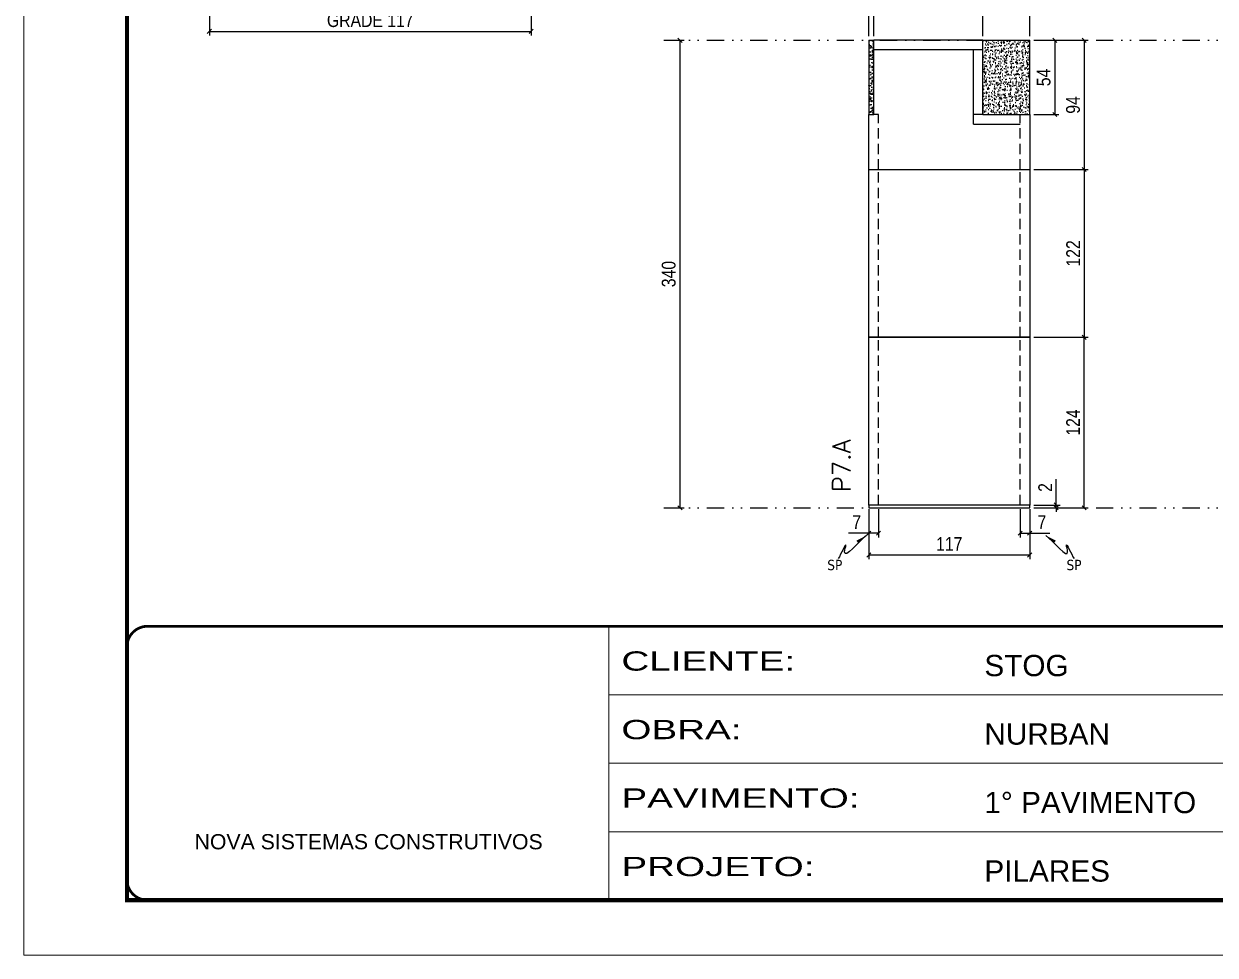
# Model space of a CAD drawing. Header units: millimetres. Extents: x 169816 to 178745, y 96537 to 113647.
# Drawn here: x 173000 to 173866, y 109171 to 109849 of the extents above; entities that cross this region are included whole.
import ezdxf

# ---------------------------------------------------------------- set-up
doc = ezdxf.new("R2010")
doc.units = ezdxf.units.MM
for name, pattern in [('CONTINUO', [0]), ('DASHED', [0.75, 0.5, -0.25]), ('DIVIDE2', [0.625, 0.25, -0.125, 0, -0.125, 0, -0.125]), ('HIDDEN', [0.375, 0.25, -0.125])]:
    doc.linetypes.add(name, pattern=pattern)
for name, color, linetype in [('COTA', 241, 'Continuous'), ('Cota Seção (2x)', 241, 'Continuous'), ('Nível', 160, 'Continuous'), ('Painéis', 200, 'Continuous'), ('SARR_2.2x7', 40, 'Continuous'), ('Sarrafo de Pressão', 42, 'HIDDEN'), ('texto', 7, 'Continuous')]:
    doc.layers.add(name, color=color, linetype=linetype)
for name, color, linetype, lineweight in [('Folhas', 255, 'Continuous', 9), ('SARRAFO DE PRESSAO', 251, 'DASHED', 9), ('Texto Seção', 7, 'Continuous', 15)]:
    doc.layers.add(name, color=color, linetype=linetype, lineweight=lineweight)
doc.styles.add('ARIAL', font='arial.ttf')
doc.styles.add('COTA TECNICA', font='techl___.ttf', dxfattribs={"height": 10})
doc.styles.add('COTA TECNICA 2X', font='techl___.ttf', dxfattribs={"height": 10})
doc.styles.add('COTA TECNICA-50', font='techl___.ttf', dxfattribs={"height": 10})
doc.styles.add('REGUA-120', font='ROMANS.shx', dxfattribs={"height": 15})
doc.styles.get("Standard").update_dxf_attribs({"font": 'arial.ttf'})
doc.styles.add('Tecnologia', font='')
doc.styles.get('Tecnologia').set_extended_font_data('Forgotten Futurist')
doc.dimstyles.new('COTA PAINEL-50', dxfattribs={"dimtxt": 10, "dimasz": 3, "dimexe": 3, "dimexo": 3, "dimgap": 3, "dimtad": 1, "dimdec": 1, "dimzin": 12, "dimdsep": 46, "dimtxsty": 'COTA TECNICA-50', "dimblk1": 'OBLIQUE', "dimblk2": 'OBLIQUE', "dimsah": 1, "dimcen": 0.9, "dimclrd": 4, "dimclre": 4, "dimclrt": 240, "dimadec": 1, "dimazin": 3, "dimtfac": 1, "dimtdec": 1, "dimtmove": 0, "dimatfit": 3, "dimfxl": 1, "dimtolj": 1, "dimtzin": 12, "dimarcsym": 0})
doc.dimstyles.new('PAINEL', dxfattribs={"dimtxt": 10, "dimasz": 3, "dimexe": 3, "dimexo": 3, "dimgap": 3, "dimtad": 1, "dimdec": 1, "dimzin": 12, "dimdsep": 46, "dimtxsty": 'COTA TECNICA', "dimblk1": 'OBLIQUE', "dimblk2": 'OBLIQUE', "dimsah": 1, "dimcen": 0.9, "dimclrd": 4, "dimclre": 4, "dimclrt": 240, "dimadec": 1, "dimazin": 3, "dimtfac": 1, "dimtdec": 1, "dimtmove": 0, "dimatfit": 3, "dimfxl": 1, "dimtolj": 1, "dimtzin": 12, "dimarcsym": 0})
doc.dimstyles.new('SECAO PILAR', dxfattribs={"dimtxt": 10, "dimasz": 3, "dimexe": 3, "dimexo": 3, "dimgap": 3, "dimtad": 1, "dimdec": 1, "dimlfac": 0.5, "dimzin": 12, "dimdsep": 46, "dimtxsty": 'COTA TECNICA 2X', "dimblk1": 'OBLIQUE', "dimblk2": 'OBLIQUE', "dimsah": 1, "dimcen": 0.9, "dimclrd": 256, "dimclre": 256, "dimclrt": 256, "dimadec": 1, "dimazin": 3, "dimtfac": 1, "dimtdec": 1, "dimtmove": 0, "dimatfit": 3, "dimfxl": 1, "dimtolj": 1, "dimtzin": 12, "dimarcsym": 0})
doc.dimstyles.get("Standard").update_dxf_attribs({"dimtxt": 0.18, "dimasz": 0.18, "dimexe": 0.18, "dimexo": 0.0625, "dimgap": 0.09, "dimtad": 0, "dimtih": 1, "dimtoh": 1, "dimdec": 4, "dimzin": 0, "dimdsep": 46, "dimtxsty": 'Standard', "dimcen": 0.09, "dimadec": 0, "dimazin": 0, "dimtfac": 1, "dimtdec": 4, "dimtofl": 0, "dimtmove": 0, "dimatfit": 3, "dimfxl": 1, "dimtolj": 1, "dimtzin": 0, "dimarcsym": 0})

# ---------------------------------------------------------------- blocks, each defined once
blk = doc.blocks.new('9999999999')
at = {"color": 30, "linetype": 'CONTINUO'}
for p, q in [((98564.56, 34230.21), (98564.56, 34429.45)), ((98564.56, 34379.64), (99583.98, 34379.64)), ((98564.56, 34329.83), (99487.98, 34329.83)), ((98564.56, 34280.02), (99487.98, 34280.02))]:
    blk.add_line(p, q, dxfattribs=at)
at = {"color": 30, "linetype": 'CONTINUO', "const_width": 2}
blk.add_lwpolyline([(99583.98, 34230.21), (99583.98, 34414.45, 0.414214), (99568.98, 34429.45), (98228.98, 34429.45, 0.414214), (98213.98, 34414.45), (98213.98, 34245.21, 0.414214), (98228.98, 34230.21), (99583.98, 34230.21)], format="xyb", dxfattribs=at)
at = {"layer": 'Folhas'}
blk.add_lwpolyline([(98138.98, 34190.21), (99623.98, 34190.21), (99623.98, 35240.21), (98138.98, 35240.21)], close=True, dxfattribs=at)
at = {"layer": 'Folhas', "color": 30, "const_width": 3}
blk.add_lwpolyline([(98213.98, 34230.21), (99583.98, 34230.21), (99583.98, 35200.21), (98213.98, 35200.21)], close=True, dxfattribs=at)
at = {"color": 7, "linetype": 'Continuous', "ltscale": 5, "style": 'ARIAL'}
for s, height, p in [('STOG', 15.483, (98837.68, 34393.13)), ('NURBAN', 15.483, (98837.68, 34343.32)), ('1° PAVIMENTO', 15.4829, (98837.68, 34293.51)), ('NOVA SISTEMAS CONSTRUTIVOS', 11.0592, (98263.19, 34267.21)), ('PILARES', 15.483, (98837.68, 34243.7))]:
    blk.add_text(s, height=height, dxfattribs=at).set_placement(p)
at = {"layer": 'Folhas', "color": 7, "style": 'Tecnologia', "width": 1.5}
for s, p in [('CLIENTE:', (98573.65, 34397.17)), ('OBRA:', (98573.65, 34347.31)), ('PAVIMENTO:', (98573.65, 34297.5)), ('PROJETO:', (98573.65, 34247.69))]:
    blk.add_text(s, height=14, dxfattribs=at).set_placement(p)
blk = doc.blocks.new('_Oblique')
at = {"color": 0, "linetype": 'ByBlock', "lineweight": -2}
blk.add_line((-0.5, -0.5), (0.5, 0.5), dxfattribs=at)
blk = doc.blocks.new('*D117')
at = {"layer": 'Cota Seção (2x)', "lineweight": -2, "transparency": 16777216}
for p, q in [((173134.5, 109909.29), (173134.5, 109840.29)), ((173368.5, 109909.29), (173368.5, 109840.29)), ((173134.5, 109843.29), (173368.5, 109843.29))]:
    blk.add_line(p, q, dxfattribs=at)
at = {"layer": 'Defpoints', "color": 0, "transparency": 16777216}
for p in [(173134.5, 109912.29), (173368.5, 109912.29), (173368.5, 109843.29)]:
    blk.add_point(p, dxfattribs=at)
at = {"layer": 'Cota Seção (2x)', "lineweight": -2, "transparency": 16777216, "xscale": 3, "yscale": 3, "zscale": 3, "rotation": 180}
blk.add_blockref('_Oblique', (173134.5, 109843.29), dxfattribs=at)
at = {"layer": 'Cota Seção (2x)', "lineweight": -2, "transparency": 16777216, "xscale": 3, "yscale": 3, "zscale": 3}
blk.add_blockref('_Oblique', (173368.5, 109843.29), dxfattribs=at)
at = {"layer": 'Cota Seção (2x)', "transparency": 16777216, "insert": (173251.5, 109851.39), "char_height": 10, "attachment_point": 5, "style": 'COTA TECNICA 2X'}
blk.add_mtext('\\A1;GRADE 117', dxfattribs=at)
blk = doc.blocks.new('*D315')
at = {"layer": 'COTA', "color": 4, "lineweight": -2, "transparency": 16777216}
for p, q in [((173467.99, 109836.79), (173479.84, 109836.79)), ((173476.84, 109496.79), (173476.84, 109836.79)), ((173467.99, 109496.79), (173479.84, 109496.79))]:
    blk.add_line(p, q, dxfattribs=at)
at = {"layer": 'Defpoints', "color": 0, "transparency": 16777216}
for p in [(173464.99, 109836.79), (173476.84, 109836.79), (173464.99, 109496.79)]:
    blk.add_point(p, dxfattribs=at)
at = {"layer": 'COTA', "color": 4, "lineweight": -2, "transparency": 16777216, "xscale": 3, "yscale": 3, "zscale": 3}
for p, rotation in [((173476.84, 109836.79), 90), ((173476.84, 109496.79), 270)]:
    blk.add_blockref('_Oblique', p, dxfattribs=dict(at, rotation=rotation))
at = {"layer": 'COTA', "color": 240, "transparency": 16777216, "insert": (173468.63, 109666.79), "char_height": 10, "attachment_point": 5, "rotation": 90, "style": 'COTA TECNICA-50'}
blk.add_mtext('\\A1;340', dxfattribs=at)
blk = doc.blocks.new('*D299')
at = {"layer": 'COTA', "color": 4, "lineweight": -2, "transparency": 16777216}
for p, q in [((173614.19, 109495.79), (173614.19, 109459.43)), ((173731.19, 109495.79), (173731.19, 109459.43)), ((173731.19, 109462.43), (173614.19, 109462.43))]:
    blk.add_line(p, q, dxfattribs=at)
at = {"layer": 'Defpoints', "color": 0, "transparency": 16777216}
for p in [(173614.19, 109498.79), (173731.19, 109498.79), (173614.19, 109462.43)]:
    blk.add_point(p, dxfattribs=at)
at = {"layer": 'COTA', "color": 4, "lineweight": -2, "transparency": 16777216, "xscale": 3, "yscale": 3, "zscale": 3, "rotation": 180}
blk.add_blockref('_Oblique', (173614.19, 109462.43), dxfattribs=at)
at = {"layer": 'COTA', "color": 4, "lineweight": -2, "transparency": 16777216, "xscale": 3, "yscale": 3, "zscale": 3}
blk.add_blockref('_Oblique', (173731.19, 109462.43), dxfattribs=at)
at = {"layer": 'COTA', "color": 240, "transparency": 16777216, "insert": (173672.69, 109470.5), "char_height": 10, "attachment_point": 5, "style": 'COTA TECNICA'}
blk.add_mtext('\\A1;117', dxfattribs=at)
blk = doc.blocks.new('*D300')
at = {"layer": 'COTA', "color": 4, "lineweight": -2, "transparency": 16777216}
for p, q in [((173724.19, 109495.79), (173724.19, 109475.28)), ((173731.19, 109493.79), (173731.19, 109475.28)), ((173724.19, 109478.28), (173731.19, 109478.28)), ((173731.19, 109478.28), (173745.92, 109478.28))]:
    blk.add_line(p, q, dxfattribs=at)
at = {"layer": 'Defpoints', "color": 0, "transparency": 16777216}
for p in [(173724.19, 109498.79), (173731.19, 109496.79), (173731.19, 109478.28)]:
    blk.add_point(p, dxfattribs=at)
at = {"layer": 'COTA', "color": 4, "lineweight": -2, "transparency": 16777216, "xscale": 3, "yscale": 3, "zscale": 3, "rotation": 180}
blk.add_blockref('_Oblique', (173724.19, 109478.28), dxfattribs=at)
at = {"layer": 'COTA', "color": 4, "lineweight": -2, "transparency": 16777216, "xscale": 3, "yscale": 3, "zscale": 3}
blk.add_blockref('_Oblique', (173731.19, 109478.28), dxfattribs=at)
at = {"layer": 'COTA', "color": 240, "transparency": 16777216, "insert": (173740.05, 109486.35), "char_height": 10, "attachment_point": 5, "style": 'COTA TECNICA-50'}
blk.add_mtext('\\A1;7', dxfattribs=at)
blk = doc.blocks.new('*D301')
at = {"layer": 'COTA', "color": 4, "lineweight": -2, "transparency": 16777216}
for p, q in [((173614.19, 109493.79), (173614.19, 109475.28)), ((173621.19, 109495.79), (173621.19, 109475.28)), ((173614.19, 109478.28), (173599.46, 109478.28)), ((173621.19, 109478.28), (173614.19, 109478.28))]:
    blk.add_line(p, q, dxfattribs=at)
at = {"layer": 'Defpoints', "color": 0, "transparency": 16777216}
for p in [(173614.19, 109496.79), (173621.19, 109498.79), (173614.19, 109478.28)]:
    blk.add_point(p, dxfattribs=at)
at = {"layer": 'COTA', "color": 4, "lineweight": -2, "transparency": 16777216, "xscale": 3, "yscale": 3, "zscale": 3, "rotation": 180}
blk.add_blockref('_Oblique', (173614.19, 109478.28), dxfattribs=at)
at = {"layer": 'COTA', "color": 4, "lineweight": -2, "transparency": 16777216, "xscale": 3, "yscale": 3, "zscale": 3}
blk.add_blockref('_Oblique', (173621.19, 109478.28), dxfattribs=at)
at = {"layer": 'COTA', "color": 240, "transparency": 16777216, "insert": (173605.32, 109486.35), "char_height": 10, "attachment_point": 5, "style": 'COTA TECNICA-50'}
blk.add_mtext('\\A1;7', dxfattribs=at)
blk = doc.blocks.new('*D302')
at = {"layer": 'COTA', "color": 4, "linetype": 'ByBlock', "lineweight": -2, "transparency": 16777216}
for p, q in [((173734.19, 109620.79), (173773.83, 109620.79)), ((173770.83, 109496.79), (173770.83, 109620.79)), ((173734.19, 109496.79), (173773.83, 109496.79))]:
    blk.add_line(p, q, dxfattribs=at)
at = {"layer": 'Defpoints', "color": 0, "linetype": 'ByBlock', "transparency": 16777216}
for p in [(173731.19, 109620.79), (173770.83, 109620.79), (173731.19, 109496.79)]:
    blk.add_point(p, dxfattribs=at)
at = {"layer": 'COTA', "color": 4, "linetype": 'ByBlock', "lineweight": -2, "transparency": 16777216, "xscale": 3, "yscale": 3, "zscale": 3}
for p, rotation in [((173770.83, 109620.79), 90), ((173770.83, 109496.79), 270)]:
    blk.add_blockref('_Oblique', p, dxfattribs=dict(at, rotation=rotation))
at = {"layer": 'COTA', "color": 240, "linetype": 'ByBlock', "transparency": 16777216, "insert": (173762.76, 109558.79), "char_height": 10, "attachment_point": 5, "rotation": 90, "style": 'COTA TECNICA'}
blk.add_mtext('\\A1;124', dxfattribs=at)
blk = doc.blocks.new('*D303')
at = {"layer": 'COTA', "color": 4, "lineweight": -2, "transparency": 16777216}
for p, q in [((173750.45, 109498.79), (173750.45, 109517.59)), ((173734.19, 109498.79), (173753.45, 109498.79)), ((173734.19, 109496.79), (173753.45, 109496.79)), ((173750.45, 109496.79), (173750.45, 109498.79)), ((173750.45, 109496.79), (173750.45, 109493.79))]:
    blk.add_line(p, q, dxfattribs=at)
at = {"layer": 'Defpoints', "color": 0, "transparency": 16777216}
for p in [(173731.19, 109498.79), (173731.19, 109496.79), (173750.45, 109496.79)]:
    blk.add_point(p, dxfattribs=at)
at = {"layer": 'COTA', "color": 4, "lineweight": -2, "transparency": 16777216, "xscale": 3, "yscale": 3, "zscale": 3}
for p, rotation in [((173750.45, 109498.79), 270), ((173750.45, 109496.79), 90)]:
    blk.add_blockref('_Oblique', p, dxfattribs=dict(at, rotation=rotation))
at = {"layer": 'COTA', "color": 240, "transparency": 16777216, "insert": (173742.45, 109511.54), "char_height": 10, "attachment_point": 5, "rotation": 90, "style": 'COTA TECNICA-50'}
blk.add_mtext('\\A1;2', dxfattribs=at)
blk = doc.blocks.new('*D304')
at = {"layer": 'COTA', "color": 4, "linetype": 'ByBlock', "lineweight": -2, "transparency": 16777216}
for p, q in [((173734.19, 109620.79), (173773.83, 109620.79)), ((173770.83, 109496.79), (173770.83, 109620.79)), ((173734.19, 109496.79), (173773.83, 109496.79))]:
    blk.add_line(p, q, dxfattribs=at)
at = {"layer": 'Defpoints', "color": 0, "linetype": 'ByBlock', "transparency": 16777216}
for p in [(173731.19, 109620.79), (173770.83, 109620.79), (173731.19, 109496.79)]:
    blk.add_point(p, dxfattribs=at)
at = {"layer": 'COTA', "color": 4, "linetype": 'ByBlock', "lineweight": -2, "transparency": 16777216, "xscale": 3, "yscale": 3, "zscale": 3}
for p, rotation in [((173770.83, 109620.79), 90), ((173770.83, 109496.79), 270)]:
    blk.add_blockref('_Oblique', p, dxfattribs=dict(at, rotation=rotation))
at = {"layer": 'COTA', "color": 240, "linetype": 'ByBlock', "transparency": 16777216, "insert": (173762.76, 109558.79), "char_height": 10, "attachment_point": 5, "rotation": 90, "style": 'COTA TECNICA'}
blk.add_mtext('\\A1;124', dxfattribs=at)
blk = doc.blocks.new('*D319')
at = {"layer": 'COTA', "color": 4, "lineweight": -2, "transparency": 16777216}
for p, q in [((173734.19, 109742.79), (173773.83, 109742.79)), ((173770.83, 109742.79), (173770.83, 109620.79)), ((173734.19, 109620.79), (173773.83, 109620.79))]:
    blk.add_line(p, q, dxfattribs=at)
at = {"layer": 'Defpoints', "color": 0, "transparency": 16777216}
for p in [(173731.19, 109742.79), (173731.19, 109620.79), (173770.83, 109620.79)]:
    blk.add_point(p, dxfattribs=at)
at = {"layer": 'COTA', "color": 4, "lineweight": -2, "transparency": 16777216, "xscale": 3, "yscale": 3, "zscale": 3}
for p, rotation in [((173770.83, 109742.79), 90), ((173770.83, 109620.79), 270)]:
    blk.add_blockref('_Oblique', p, dxfattribs=dict(at, rotation=rotation))
at = {"layer": 'COTA', "color": 240, "transparency": 16777216, "insert": (173762.77, 109681.79), "char_height": 10, "attachment_point": 5, "rotation": 90, "style": 'COTA TECNICA'}
blk.add_mtext('\\A1;122', dxfattribs=at)
blk = doc.blocks.new('*D320')
at = {"layer": 'COTA', "color": 4, "lineweight": -2, "transparency": 16777216}
for p, q in [((173734.19, 109836.79), (173773.83, 109836.79)), ((173770.83, 109836.79), (173770.83, 109742.79)), ((173734.19, 109742.79), (173773.83, 109742.79))]:
    blk.add_line(p, q, dxfattribs=at)
at = {"layer": 'Defpoints', "color": 0, "transparency": 16777216}
for p in [(173731.19, 109836.79), (173731.19, 109742.79), (173770.83, 109742.79)]:
    blk.add_point(p, dxfattribs=at)
at = {"layer": 'COTA', "color": 4, "lineweight": -2, "transparency": 16777216, "xscale": 3, "yscale": 3, "zscale": 3}
for p, rotation in [((173770.83, 109836.79), 90), ((173770.83, 109742.79), 270)]:
    blk.add_blockref('_Oblique', p, dxfattribs=dict(at, rotation=rotation))
at = {"layer": 'COTA', "color": 240, "transparency": 16777216, "insert": (173762.73, 109789.79), "char_height": 10, "attachment_point": 5, "rotation": 90, "style": 'COTA TECNICA'}
blk.add_mtext('\\A1;94', dxfattribs=at)
blk = doc.blocks.new('*D321')
at = {"layer": 'COTA', "color": 4, "lineweight": -2, "transparency": 16777216}
for p, q in [((173734.19, 109836.79), (173752.45, 109836.79)), ((173749.45, 109836.79), (173749.45, 109782.79)), ((173734.19, 109782.79), (173752.45, 109782.79))]:
    blk.add_line(p, q, dxfattribs=at)
at = {"layer": 'Defpoints', "color": 0, "transparency": 16777216}
for p in [(173731.19, 109836.79), (173731.19, 109782.79), (173749.45, 109782.79)]:
    blk.add_point(p, dxfattribs=at)
at = {"layer": 'COTA', "color": 4, "lineweight": -2, "transparency": 16777216, "xscale": 3, "yscale": 3, "zscale": 3}
for p, rotation in [((173749.45, 109836.79), 90), ((173749.45, 109782.79), 270)]:
    blk.add_blockref('_Oblique', p, dxfattribs=dict(at, rotation=rotation))
at = {"layer": 'COTA', "color": 240, "transparency": 16777216, "insert": (173741.34, 109809.79), "char_height": 10, "attachment_point": 5, "rotation": 90, "style": 'COTA TECNICA'}
blk.add_mtext('\\A1;54', dxfattribs=at)
blk = doc.blocks.new('*D322')
at = {"layer": 'COTA', "color": 4, "lineweight": -2, "transparency": 16777216}
for p, q in [((173697.19, 109839.79), (173697.19, 109862.04)), ((173697.19, 109859.04), (173731.19, 109859.04)), ((173731.19, 109839.79), (173731.19, 109862.04))]:
    blk.add_line(p, q, dxfattribs=at)
at = {"layer": 'Defpoints', "color": 0, "transparency": 16777216}
for p in [(173731.19, 109859.04), (173697.19, 109836.79), (173731.19, 109836.79)]:
    blk.add_point(p, dxfattribs=at)
at = {"layer": 'COTA', "color": 4, "lineweight": -2, "transparency": 16777216, "xscale": 3, "yscale": 3, "zscale": 3, "rotation": 180}
blk.add_blockref('_Oblique', (173697.19, 109859.04), dxfattribs=at)
at = {"layer": 'COTA', "color": 4, "lineweight": -2, "transparency": 16777216, "xscale": 3, "yscale": 3, "zscale": 3}
blk.add_blockref('_Oblique', (173731.19, 109859.04), dxfattribs=at)
at = {"layer": 'COTA', "color": 240, "transparency": 16777216, "insert": (173714.19, 109867.26), "char_height": 10, "attachment_point": 5, "style": 'COTA TECNICA'}
blk.add_mtext('\\A1;34', dxfattribs=at)
blk = doc.blocks.new('*D323')
at = {"layer": 'COTA', "color": 4, "lineweight": -2, "transparency": 16777216}
for p, q in [((173614.19, 109859.04), (173582.58, 109859.04)), ((173614.19, 109839.79), (173614.19, 109862.04)), ((173617.69, 109859.04), (173614.19, 109859.04)), ((173617.69, 109839.79), (173617.69, 109862.04)), ((173617.69, 109859.04), (173620.69, 109859.04))]:
    blk.add_line(p, q, dxfattribs=at)
at = {"layer": 'Defpoints', "color": 0, "transparency": 16777216}
for p in [(173614.19, 109859.04), (173614.19, 109836.79), (173617.69, 109836.79)]:
    blk.add_point(p, dxfattribs=at)
at = {"layer": 'COTA', "color": 4, "lineweight": -2, "transparency": 16777216, "xscale": 3, "yscale": 3, "zscale": 3}
blk.add_blockref('_Oblique', (173614.19, 109859.04), dxfattribs=at)
at = {"layer": 'COTA', "color": 4, "lineweight": -2, "transparency": 16777216, "xscale": 3, "yscale": 3, "zscale": 3, "rotation": 180}
blk.add_blockref('_Oblique', (173617.69, 109859.04), dxfattribs=at)
at = {"layer": 'COTA', "color": 240, "transparency": 16777216, "insert": (173595.38, 109867.26), "char_height": 10, "attachment_point": 5, "style": 'COTA TECNICA'}
blk.add_mtext('\\A1;3.5', dxfattribs=at)

msp = doc.modelspace()

# ---------------------------------------------------------------- hatches: boundary and pattern name
at = {"layer": 'COTA', "linetype": 'ByBlock'}
h = msp.add_hatch(dxfattribs=at)
h.set_pattern_fill('AR-CONC', color=256, scale=0.03)
h.paths.add_polyline_path([(173617.69, 109836.79), (173614.19, 109836.79), (173614.19, 109782.79), (173617.69, 109782.79)])
h = msp.add_hatch(dxfattribs=at)
h.set_pattern_fill('AR-CONC', color=256, scale=0.03)
h.paths.add_polyline_path([(173731.19, 109836.79), (173697.19, 109836.79), (173697.19, 109782.79), (173731.19, 109782.79)])

# ---------------------------------------------------------------- linework, layer by layer
for p, q in [((173614.19, 109836.79), (173614.19, 109782.79)), ((173614.19, 109836.79), (173617.69, 109836.79)), ((173697.19, 109836.79), (173731.19, 109836.79)), ((173731.19, 109782.79), (173731.19, 109836.79))]:
    msp.add_line(p, q, dxfattribs=at)
at = {"layer": 'Nível', "color": 4, "linetype": 'DIVIDE2', "ltscale": 50}
for p, q in [((173464.99, 109836.79), (174444.52, 109836.79)), ((173464.99, 109496.79), (174444.52, 109496.79))]:
    msp.add_line(p, q, dxfattribs=at)
at = {"layer": 'Painéis'}
for p, q in [((173617.69, 109782.79), (173617.69, 109836.79)), ((173697.19, 109836.79), (173617.69, 109836.79)), ((173697.19, 109782.79), (173697.19, 109836.79)), ((173614.19, 109742.79), (173614.19, 109782.79)), ((173614.19, 109782.79), (173617.69, 109782.79)), ((173697.19, 109782.79), (173731.19, 109782.79)), ((173720.19, 109782.79), (173720.19, 109782.79)), ((173731.19, 109782.79), (173731.19, 109742.79)), ((173614.19, 109620.79), (173614.19, 109742.79)), ((173614.19, 109742.79), (173731.19, 109742.79)), ((173731.19, 109742.79), (173731.19, 109620.79)), ((173614.19, 109620.79), (173731.19, 109620.79)), ((173614.19, 109498.79), (173614.19, 109620.79)), ((173731.19, 109620.79), (173614.19, 109620.79)), ((173731.19, 109620.79), (173731.19, 109498.79)), ((173731.19, 109498.79), (173614.19, 109498.79))]:
    msp.add_line(p, q, dxfattribs=at)
msp.add_lwpolyline([(173614.19, 109496.79), (173731.19, 109496.79), (173731.19, 109498.79), (173614.19, 109498.79)], close=True, dxfattribs=at)
at = {"layer": 'SARR_2.2x7'}
for p, q in [((173697.19, 109829.79), (173617.69, 109829.79)), ((173690.19, 109782.79), (173690.19, 109829.79)), ((173690.19, 109775.79), (173690.19, 109782.79)), ((173697.19, 109782.79), (173690.19, 109782.79)), ((173690.19, 109775.79), (173724.19, 109775.79))]:
    msp.add_line(p, q, dxfattribs=at)
at = {"layer": 'Sarrafo de Pressão', "ltscale": 30}
for p, q in [((173621.19, 109782.79), (173617.69, 109782.79)), ((173621.19, 109742.79), (173621.19, 109782.79)), ((173724.19, 109742.79), (173724.19, 109782.79)), ((173621.19, 109620.79), (173621.19, 109742.79)), ((173724.19, 109620.79), (173724.19, 109742.79)), ((173621.19, 109498.79), (173621.19, 109620.79)), ((173724.19, 109498.79), (173724.19, 109620.79))]:
    msp.add_line(p, q, dxfattribs=at)

# ---------------------------------------------------------------- block references
at = {"layer": 'SARRAFO DE PRESSAO', "color": 6, "linetype": 'ByBlock'}
msp.add_blockref('9999999999', (74860.54, 74981.17), dxfattribs=at)

# ---------------------------------------------------------------- texts
at = {"layer": 'texto', "color": 0, "char_height": 7.5, "attachment_point": 5}
for insert in [(173589.41, 109455.11), (173763.43, 109455.11)]:
    msp.add_mtext('{\\fTahoma|b0|i0|c0|p34;\\C4;SP}', dxfattribs=dict(at, insert=insert))
at = {"layer": 'Texto Seção', "insert": (173600.72, 109508.04), "char_height": 13, "width": 285.3299, "attachment_point": 7, "rotation": 90, "style": 'REGUA-120'}
msp.add_mtext('P7.A', dxfattribs=at)

# ---------------------------------------------------------------- dimensions: what is measured, and where the dimension line sits
at = {"layer": 'COTA'}
for base, p1, p2, dimstyle, picture, middle in [((173614.19, 109859.04), (173617.69, 109836.79), (173614.19, 109836.79), 'PAINEL', '*D323', (173595.38, 109867.26)), ((173731.19, 109859.04), (173697.19, 109836.79), (173731.19, 109836.79), 'PAINEL', '*D322', (173714.19, 109867.26)), ((173731.19, 109478.28), (173724.19, 109498.79), (173731.19, 109496.79), 'COTA PAINEL-50', '*D300', (173740.05, 109486.35))]:
    dim = msp.add_linear_dim(base=base, p1=p1, p2=p2, dimstyle=dimstyle, dxfattribs=at)
    dim.commit()
    dim.dimension.update_dxf_attribs({"geometry": picture, "text_midpoint": middle})
for base, p1, p2, angle, dimstyle, picture, middle in [((173476.84, 109836.79), (173464.99, 109496.79), (173464.99, 109836.79), 90, 'COTA PAINEL-50', '*D315', (173468.63, 109666.79)), ((173770.83, 109742.79), (173731.19, 109836.79), (173731.19, 109742.79), 90, 'PAINEL', '*D320', (173762.73, 109789.79)), ((173749.45, 109782.79), (173731.19, 109836.79), (173731.19, 109782.79), 90, 'PAINEL', '*D321', (173741.34, 109809.79)), ((173770.83, 109620.79), (173731.19, 109742.79), (173731.19, 109620.79), 90, 'PAINEL', '*D319', (173762.77, 109681.79)), ((173614.19, 109478.28), (173621.19, 109498.79), (173614.19, 109496.79), 180, 'COTA PAINEL-50', '*D301', (173605.32, 109486.35))]:
    dim = msp.add_linear_dim(base=base, p1=p1, p2=p2, angle=angle, dimstyle=dimstyle, dxfattribs=at)
    dim.commit()
    dim.dimension.update_dxf_attribs({"geometry": picture, "text_midpoint": middle})
at = {"layer": 'COTA', "linetype": 'ByBlock'}
for picture in ['*D302', '*D304']:
    dim = msp.add_aligned_dim(p1=(173731.19, 109496.79), p2=(173731.19, 109620.79), distance=-39.64, dimstyle='PAINEL', dxfattribs=at)
    dim.commit()
    dim.dimension.update_dxf_attribs({"geometry": picture, "text_midpoint": (173762.76, 109558.79)})
at = {"layer": 'COTA'}
dim = msp.add_linear_dim(base=(173750.45, 109496.79), p1=(173731.19, 109498.79), p2=(173731.19, 109496.79), angle=90, dimstyle='COTA PAINEL-50', dxfattribs=at)
dim.commit()
dim.dimension.update_dxf_attribs({"geometry": '*D303', "text_midpoint": (173750.45, 109511.54), "dimtype": 160})
dim = msp.add_linear_dim(base=(173614.19, 109462.43), p1=(173731.19, 109498.79), p2=(173614.19, 109498.79), angle=180, dimstyle='PAINEL', override={"dimarcsym": 2}, dxfattribs=at)
dim.commit()
dim.dimension.update_dxf_attribs({"geometry": '*D299', "text_midpoint": (173672.69, 109470.5)})
at = {"layer": 'Cota Seção (2x)', "color": 241}
dim = msp.add_linear_dim(base=(173368.5, 109843.29), p1=(173134.5, 109912.29), p2=(173368.5, 109912.29), text='GRADE <>', dimstyle='SECAO PILAR', dxfattribs=at)
dim.commit()
dim.dimension.update_dxf_attribs({"geometry": '*D117', "text_midpoint": (173251.5, 109851.39)})

# ---------------------------------------------------------------- leaders
at = {"layer": 'COTA', "path_type": 1}
for points in [[(173612.36, 109476.61), (173596.57, 109464.77), (173597.5, 109469.58), (173591.95, 109459.8)], [(173743.02, 109476.61), (173758.8, 109464.77), (173757.88, 109469.58), (173763.43, 109459.8)]]:
    msp.add_leader(points, dimstyle='Standard', override={"dimasz": 8}, dxfattribs=at)

doc.saveas('drawing.dxf')
